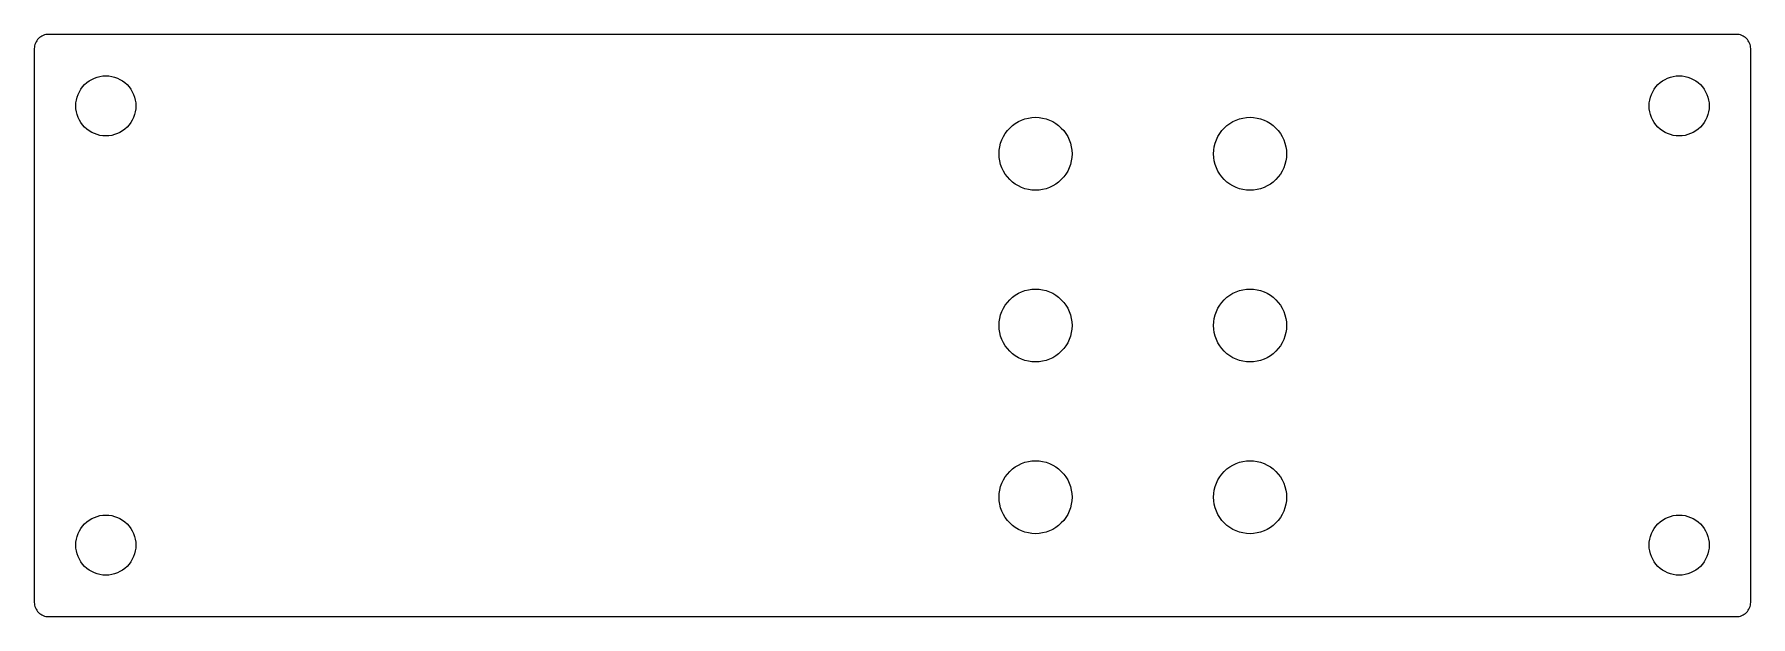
# Model space of a CAD drawing. Header units: metres. Extents: x -60 to 60, y -20 to 20.
import ezdxf

# ---------------------------------------------------------------- set-up
doc = ezdxf.new("R2010")
doc.units = ezdxf.units.M

msp = doc.modelspace()

# ---------------------------------------------------------------- linework, layer by layer
for p, q in [((-59.9952, 19.448), (-60, 19.35)), ((-60, 19.35), (-60, -19.35)), ((-59.9808, 19.5451), (-59.9952, 19.448)), ((-59.9569, 19.6403), (-59.9808, 19.5451)), ((-59.9239, 19.7327), (-59.9569, 19.6403)), ((-59.8819, 19.8214), (-59.9239, 19.7327)), ((-59.8315, 19.9056), (-59.8819, 19.8214)), ((-59.773, 19.9844), (-59.8315, 19.9056)), ((-59.7071, 20.0571), (-59.773, 19.9844)), ((-59.6344, 20.123), (-59.7071, 20.0571)), ((-59.5556, 20.1815), (-59.6344, 20.123)), ((-59.4714, 20.2319), (-59.5556, 20.1815)), ((-59.3827, 20.2739), (-59.4714, 20.2319)), ((-59.2903, 20.3069), (-59.3827, 20.2739)), ((-59.1951, 20.3308), (-59.2903, 20.3069)), ((-59.098, 20.3452), (-59.1951, 20.3308)), ((-59, 20.35), (-59.098, 20.3452)), ((59, 20.35), (-59, 20.35)), ((59.098, 20.3452), (59, 20.35)), ((59.1951, 20.3308), (59.098, 20.3452)), ((59.2903, 20.3069), (59.1951, 20.3308)), ((59.3827, 20.2739), (59.2903, 20.3069)), ((59.4714, 20.2319), (59.3827, 20.2739)), ((59.5556, 20.1815), (59.4714, 20.2319)), ((59.6344, 20.123), (59.5556, 20.1815)), ((59.7071, 20.0571), (59.6344, 20.123)), ((59.773, 19.9844), (59.7071, 20.0571)), ((59.8315, 19.9056), (59.773, 19.9844)), ((59.8819, 19.8214), (59.8315, 19.9056)), ((59.9239, 19.7327), (59.8819, 19.8214)), ((59.9569, 19.6403), (59.9239, 19.7327)), ((59.9808, 19.5451), (59.9569, 19.6403)), ((59.9952, 19.448), (59.9808, 19.5451)), ((60, 19.35), (59.9952, 19.448)), ((60, -19.35), (60, 19.35)), ((-56.6233, 16.6822), (-56.4849, 16.8349)), ((-56.4849, 16.8349), (-56.3322, 16.9733)), ((-56.3322, 16.9733), (-56.1667, 17.0961)), ((-56.1667, 17.0961), (-55.9899, 17.202)), ((-55.9899, 17.202), (-55.8036, 17.2901)), ((-55.8036, 17.2901), (-55.6096, 17.3596)), ((-55.6096, 17.3596), (-55.4097, 17.4096)), ((-55.4097, 17.4096), (-55.2058, 17.4399)), ((-55.2058, 17.4399), (-55, 17.45)), ((-55, 17.45), (-54.7942, 17.4399)), ((-54.7942, 17.4399), (-54.5903, 17.4096)), ((-54.5903, 17.4096), (-54.3904, 17.3596)), ((-54.3904, 17.3596), (-54.1964, 17.2901)), ((-54.1964, 17.2901), (-54.0101, 17.202)), ((-54.0101, 17.202), (-53.8333, 17.0961)), ((-53.8333, 17.0961), (-53.6678, 16.9733)), ((-53.6678, 16.9733), (-53.5151, 16.8349)), ((-53.5151, 16.8349), (-53.3767, 16.6822)), ((53.3767, 16.6822), (53.5151, 16.8349)), ((53.5151, 16.8349), (53.6678, 16.9733)), ((53.6678, 16.9733), (53.8333, 17.0961)), ((53.8333, 17.0961), (54.0101, 17.202)), ((54.0101, 17.202), (54.1964, 17.2901)), ((54.1964, 17.2901), (54.3904, 17.3596)), ((54.3904, 17.3596), (54.5903, 17.4096)), ((54.5903, 17.4096), (54.7942, 17.4399)), ((54.7942, 17.4399), (55, 17.45)), ((55, 17.45), (55.2058, 17.4399)), ((55.2058, 17.4399), (55.4097, 17.4096)), ((55.4097, 17.4096), (55.6096, 17.3596)), ((55.6096, 17.3596), (55.8036, 17.2901)), ((55.8036, 17.2901), (55.9899, 17.202)), ((55.9899, 17.202), (56.1667, 17.0961)), ((56.1667, 17.0961), (56.3322, 16.9733)), ((56.3322, 16.9733), (56.4849, 16.8349)), ((56.4849, 16.8349), (56.6233, 16.6822)), ((-57.0899, 15.5558), (-57.0596, 15.7597)), ((-57.0596, 15.7597), (-57.0096, 15.9596)), ((-57.0096, 15.9596), (-56.9401, 16.1536)), ((-56.9401, 16.1536), (-56.852, 16.3399)), ((-56.852, 16.3399), (-56.7461, 16.5167)), ((-56.7461, 16.5167), (-56.6233, 16.6822)), ((-53.3767, 16.6822), (-53.2539, 16.5167)), ((-53.2539, 16.5167), (-53.148, 16.3399)), ((-53.148, 16.3399), (-53.0598, 16.1536)), ((-53.0598, 16.1536), (-52.9904, 15.9596)), ((-52.9904, 15.9596), (-52.9403, 15.7597)), ((-52.9403, 15.7597), (-52.9101, 15.5558)), ((52.9101, 15.5558), (52.9403, 15.7597)), ((52.9403, 15.7597), (52.9904, 15.9596)), ((52.9904, 15.9596), (53.0598, 16.1536)), ((53.0598, 16.1536), (53.148, 16.3399)), ((53.148, 16.3399), (53.2539, 16.5167)), ((53.2539, 16.5167), (53.3767, 16.6822)), ((56.6233, 16.6822), (56.7461, 16.5167)), ((56.7461, 16.5167), (56.852, 16.3399)), ((56.852, 16.3399), (56.9401, 16.1536)), ((56.9401, 16.1536), (57.0096, 15.9596)), ((57.0096, 15.9596), (57.0596, 15.7597)), ((57.0596, 15.7597), (57.0899, 15.5558)), ((-57.1, 15.35), (-57.0899, 15.5558)), ((-57.0899, 15.1441), (-57.1, 15.35)), ((-57.0596, 14.9403), (-57.0899, 15.1441)), ((-57.0096, 14.7404), (-57.0596, 14.9403)), ((-56.9401, 14.5464), (-57.0096, 14.7404)), ((-56.852, 14.3601), (-56.9401, 14.5464)), ((-53.0598, 14.5464), (-53.148, 14.3601)), ((-52.9904, 14.7404), (-53.0598, 14.5464)), ((-52.9403, 14.9403), (-52.9904, 14.7404)), ((-52.9101, 15.1441), (-52.9403, 14.9403)), ((-52.9101, 15.5558), (-52.9, 15.35)), ((-52.9, 15.35), (-52.9101, 15.1441)), ((9.02415, 14.3559), (9.25977, 14.4402)), ((9.25977, 14.4402), (9.50252, 14.501)), ((9.50252, 14.501), (9.75005, 14.5377)), ((9.75005, 14.5377), (10, 14.55)), ((10, 14.55), (10.2499, 14.5377)), ((10.2499, 14.5377), (10.4975, 14.501)), ((10.4975, 14.501), (10.7402, 14.4402)), ((10.7402, 14.4402), (10.9758, 14.3559)), ((24.0242, 14.3559), (24.2598, 14.4402)), ((24.2598, 14.4402), (24.5025, 14.501)), ((24.5025, 14.501), (24.75, 14.5377)), ((24.75, 14.5377), (25, 14.55)), ((25, 14.55), (25.2499, 14.5377)), ((25.2499, 14.5377), (25.4975, 14.501)), ((25.4975, 14.501), (25.7402, 14.4402)), ((25.7402, 14.4402), (25.9758, 14.3559)), ((52.9, 15.35), (52.9101, 15.5558)), ((52.9101, 15.1441), (52.9, 15.35)), ((52.9403, 14.9403), (52.9101, 15.1441)), ((52.9904, 14.7404), (52.9403, 14.9403)), ((53.0598, 14.5464), (52.9904, 14.7404)), ((53.148, 14.3601), (53.0598, 14.5464)), ((56.9401, 14.5464), (56.852, 14.3601)), ((57.0096, 14.7404), (56.9401, 14.5464)), ((57.0596, 14.9403), (57.0096, 14.7404)), ((57.0899, 15.1441), (57.0596, 14.9403)), ((57.0899, 15.5558), (57.1, 15.35)), ((57.1, 15.35), (57.0899, 15.1441)), ((-56.7461, 14.1833), (-56.852, 14.3601)), ((-56.6233, 14.0178), (-56.7461, 14.1833)), ((-56.4849, 13.8651), (-56.6233, 14.0178)), ((-56.3322, 13.7267), (-56.4849, 13.8651)), ((-56.1667, 13.6039), (-56.3322, 13.7267)), ((-55.9899, 13.498), (-56.1667, 13.6039)), ((-55.8036, 13.4099), (-55.9899, 13.498)), ((-55.6096, 13.3404), (-55.8036, 13.4099)), ((-55.4097, 13.2903), (-55.6096, 13.3404)), ((-55.2058, 13.2601), (-55.4097, 13.2903)), ((-55, 13.25), (-55.2058, 13.2601)), ((-54.7942, 13.2601), (-55, 13.25)), ((-54.5903, 13.2903), (-54.7942, 13.2601)), ((-54.3904, 13.3404), (-54.5903, 13.2903)), ((-54.1964, 13.4099), (-54.3904, 13.3404)), ((-54.0101, 13.498), (-54.1964, 13.4099)), ((-53.8333, 13.6039), (-54.0101, 13.498)), ((-53.6678, 13.7267), (-53.8333, 13.6039)), ((-53.5151, 13.8651), (-53.6678, 13.7267)), ((-53.3767, 14.0178), (-53.5151, 13.8651)), ((-53.2539, 14.1833), (-53.3767, 14.0178)), ((-53.148, 14.3601), (-53.2539, 14.1833)), ((7.6441, 12.9758), (7.7511, 13.2021)), ((7.7511, 13.2021), (7.87975, 13.4167)), ((7.87975, 13.4167), (8.02881, 13.6177)), ((8.02881, 13.6177), (8.19687, 13.8031)), ((8.19687, 13.8031), (8.38229, 13.9712)), ((8.38229, 13.9712), (8.58328, 14.1202)), ((8.58328, 14.1202), (8.79793, 14.2489)), ((8.79793, 14.2489), (9.02415, 14.3559)), ((10.9758, 14.3559), (11.2021, 14.2489)), ((11.2021, 14.2489), (11.4167, 14.1202)), ((11.4167, 14.1202), (11.6177, 13.9712)), ((11.6177, 13.9712), (11.8031, 13.8031)), ((11.8031, 13.8031), (11.9712, 13.6177)), ((11.9712, 13.6177), (12.1202, 13.4167)), ((12.1202, 13.4167), (12.2489, 13.2021)), ((12.2489, 13.2021), (12.3559, 12.9758)), ((22.6441, 12.9758), (22.7511, 13.2021)), ((22.7511, 13.2021), (22.8797, 13.4167)), ((22.8797, 13.4167), (23.0288, 13.6177)), ((23.0288, 13.6177), (23.1969, 13.8031)), ((23.1969, 13.8031), (23.3823, 13.9712)), ((23.3823, 13.9712), (23.5833, 14.1202)), ((23.5833, 14.1202), (23.7979, 14.2489)), ((23.7979, 14.2489), (24.0242, 14.3559)), ((25.9758, 14.3559), (26.2021, 14.2489)), ((26.2021, 14.2489), (26.4167, 14.1202)), ((26.4167, 14.1202), (26.6177, 13.9712)), ((26.6177, 13.9712), (26.8031, 13.8031)), ((26.8031, 13.8031), (26.9712, 13.6177)), ((26.9712, 13.6177), (27.1202, 13.4167)), ((27.1202, 13.4167), (27.2489, 13.2021)), ((27.2489, 13.2021), (27.3559, 12.9758)), ((53.2539, 14.1833), (53.148, 14.3601)), ((53.3767, 14.0178), (53.2539, 14.1833)), ((53.5151, 13.8651), (53.3767, 14.0178)), ((53.6678, 13.7267), (53.5151, 13.8651)), ((53.8333, 13.6039), (53.6678, 13.7267)), ((54.0101, 13.498), (53.8333, 13.6039)), ((54.1964, 13.4099), (54.0101, 13.498)), ((54.3904, 13.3404), (54.1964, 13.4099)), ((54.5903, 13.2903), (54.3904, 13.3404)), ((54.7942, 13.2601), (54.5903, 13.2903)), ((55, 13.25), (54.7942, 13.2601)), ((55.2058, 13.2601), (55, 13.25)), ((55.4097, 13.2903), (55.2058, 13.2601)), ((55.6096, 13.3404), (55.4097, 13.2903)), ((55.8036, 13.4099), (55.6096, 13.3404)), ((55.9899, 13.498), (55.8036, 13.4099)), ((56.1667, 13.6039), (55.9899, 13.498)), ((56.3322, 13.7267), (56.1667, 13.6039)), ((56.4849, 13.8651), (56.3322, 13.7267)), ((56.6233, 14.0178), (56.4849, 13.8651)), ((56.7461, 14.1833), (56.6233, 14.0178)), ((56.852, 14.3601), (56.7461, 14.1833)), ((7.45, 12), (7.46227, 12.2499)), ((7.46227, 11.75), (7.45, 12)), ((7.46227, 12.2499), (7.49899, 12.4975)), ((7.49899, 12.4975), (7.5598, 12.7402)), ((7.5598, 12.7402), (7.6441, 12.9758)), ((12.3559, 12.9758), (12.4402, 12.7402)), ((12.4402, 12.7402), (12.501, 12.4975)), ((12.501, 12.4975), (12.5377, 12.2499)), ((12.5377, 12.2499), (12.55, 12)), ((12.55, 12), (12.5377, 11.75)), ((22.45, 12), (22.4623, 12.2499)), ((22.4623, 11.75), (22.45, 12)), ((22.4623, 12.2499), (22.499, 12.4975)), ((22.499, 12.4975), (22.5598, 12.7402)), ((22.5598, 12.7402), (22.6441, 12.9758)), ((27.3559, 12.9758), (27.4402, 12.7402)), ((27.4402, 12.7402), (27.501, 12.4975)), ((27.501, 12.4975), (27.5377, 12.2499)), ((27.5377, 12.2499), (27.55, 12)), ((27.55, 12), (27.5377, 11.75)), ((7.49899, 11.5025), (7.46227, 11.75)), ((7.5598, 11.2598), (7.49899, 11.5025)), ((7.6441, 11.0242), (7.5598, 11.2598)), ((7.7511, 10.7979), (7.6441, 11.0242)), ((12.3559, 11.0242), (12.2489, 10.7979)), ((12.4402, 11.2598), (12.3559, 11.0242)), ((12.501, 11.5025), (12.4402, 11.2598)), ((12.5377, 11.75), (12.501, 11.5025)), ((22.499, 11.5025), (22.4623, 11.75)), ((22.5598, 11.2598), (22.499, 11.5025)), ((22.6441, 11.0242), (22.5598, 11.2598)), ((22.7511, 10.7979), (22.6441, 11.0242)), ((27.3559, 11.0242), (27.2489, 10.7979)), ((27.4402, 11.2598), (27.3559, 11.0242)), ((27.501, 11.5025), (27.4402, 11.2598)), ((27.5377, 11.75), (27.501, 11.5025)), ((7.87975, 10.5833), (7.7511, 10.7979)), ((8.02881, 10.3823), (7.87975, 10.5833)), ((8.19687, 10.1969), (8.02881, 10.3823)), ((8.38229, 10.0288), (8.19687, 10.1969)), ((8.58328, 9.87975), (8.38229, 10.0288)), ((8.79793, 9.7511), (8.58328, 9.87975)), ((9.02415, 9.6441), (8.79793, 9.7511)), ((9.25977, 9.5598), (9.02415, 9.6441)), ((10.9758, 9.6441), (10.7402, 9.5598)), ((11.2021, 9.7511), (10.9758, 9.6441)), ((11.4167, 9.87975), (11.2021, 9.7511)), ((11.6177, 10.0288), (11.4167, 9.87975)), ((11.8031, 10.1969), (11.6177, 10.0288)), ((11.9712, 10.3823), (11.8031, 10.1969)), ((12.1202, 10.5833), (11.9712, 10.3823)), ((12.2489, 10.7979), (12.1202, 10.5833)), ((22.8797, 10.5833), (22.7511, 10.7979)), ((23.0288, 10.3823), (22.8797, 10.5833)), ((23.1969, 10.1969), (23.0288, 10.3823)), ((23.3823, 10.0288), (23.1969, 10.1969)), ((23.5833, 9.87975), (23.3823, 10.0288)), ((23.7979, 9.7511), (23.5833, 9.87975)), ((24.0242, 9.6441), (23.7979, 9.7511)), ((24.2598, 9.5598), (24.0242, 9.6441)), ((25.9758, 9.6441), (25.7402, 9.5598)), ((26.2021, 9.7511), (25.9758, 9.6441)), ((26.4167, 9.87975), (26.2021, 9.7511)), ((26.6177, 10.0288), (26.4167, 9.87975)), ((26.8031, 10.1969), (26.6177, 10.0288)), ((26.9712, 10.3823), (26.8031, 10.1969)), ((27.1202, 10.5833), (26.9712, 10.3823)), ((27.2489, 10.7979), (27.1202, 10.5833)), ((9.50252, 9.49899), (9.25977, 9.5598)), ((9.75005, 9.46227), (9.50252, 9.49899)), ((10, 9.45), (9.75005, 9.46227)), ((10.2499, 9.46227), (10, 9.45)), ((10.4975, 9.49899), (10.2499, 9.46227)), ((10.7402, 9.5598), (10.4975, 9.49899)), ((24.5025, 9.49899), (24.2598, 9.5598)), ((24.75, 9.46227), (24.5025, 9.49899)), ((25, 9.45), (24.75, 9.46227)), ((25.2499, 9.46227), (25, 9.45)), ((25.4975, 9.49899), (25.2499, 9.46227)), ((25.7402, 9.5598), (25.4975, 9.49899)), ((9.02415, 2.35588), (9.25977, 2.44019)), ((9.25977, 2.44019), (9.50252, 2.50099)), ((9.50252, 2.50099), (9.75005, 2.53772)), ((9.75005, 2.53772), (10, 2.54999)), ((10, 2.54999), (10.2499, 2.53772)), ((10.2499, 2.53772), (10.4975, 2.50099)), ((10.4975, 2.50099), (10.7402, 2.44019)), ((10.7402, 2.44019), (10.9758, 2.35588)), ((24.0242, 2.35588), (24.2598, 2.44019)), ((24.2598, 2.44019), (24.5025, 2.50099)), ((24.5025, 2.50099), (24.75, 2.53772)), ((24.75, 2.53772), (25, 2.54999)), ((25, 2.54999), (25.2499, 2.53772)), ((25.2499, 2.53772), (25.4975, 2.50099)), ((25.4975, 2.50099), (25.7402, 2.44019)), ((25.7402, 2.44019), (25.9758, 2.35588)), ((7.6441, 0.97583), (7.7511, 1.20206)), ((7.7511, 1.20206), (7.87975, 1.4167)), ((7.87975, 1.4167), (8.02881, 1.61769)), ((8.02881, 1.61769), (8.19687, 1.80312)), ((8.19687, 1.80312), (8.38229, 1.97118)), ((8.38229, 1.97118), (8.58328, 2.12024)), ((8.58328, 2.12024), (8.79793, 2.24889)), ((8.79793, 2.24889), (9.02415, 2.35588)), ((10.9758, 2.35588), (11.2021, 2.24889)), ((11.2021, 2.24889), (11.4167, 2.12024)), ((11.4167, 2.12024), (11.6177, 1.97118)), ((11.6177, 1.97118), (11.8031, 1.80312)), ((11.8031, 1.80312), (11.9712, 1.61769)), ((11.9712, 1.61769), (12.1202, 1.4167)), ((12.1202, 1.4167), (12.2489, 1.20206)), ((12.2489, 1.20206), (12.3559, 0.97583)), ((22.6441, 0.97583), (22.7511, 1.20206)), ((22.7511, 1.20206), (22.8797, 1.4167)), ((22.8797, 1.4167), (23.0288, 1.61769)), ((23.0288, 1.61769), (23.1969, 1.80312)), ((23.1969, 1.80312), (23.3823, 1.97118)), ((23.3823, 1.97118), (23.5833, 2.12024)), ((23.5833, 2.12024), (23.7979, 2.24889)), ((23.7979, 2.24889), (24.0242, 2.35588)), ((25.9758, 2.35588), (26.2021, 2.24889)), ((26.2021, 2.24889), (26.4167, 2.12024)), ((26.4167, 2.12024), (26.6177, 1.97118)), ((26.6177, 1.97118), (26.8031, 1.80312)), ((26.8031, 1.80312), (26.9712, 1.61769)), ((26.9712, 1.61769), (27.1202, 1.4167)), ((27.1202, 1.4167), (27.2489, 1.20206)), ((27.2489, 1.20206), (27.3559, 0.97583)), ((7.45, 0), (7.46227, 0.24994)), ((7.46227, -0.24994), (7.45, 0)), ((7.46227, 0.24994), (7.49899, 0.49747)), ((7.49899, 0.49747), (7.5598, 0.74022)), ((7.5598, 0.74022), (7.6441, 0.97583)), ((12.3559, 0.97583), (12.4402, 0.74022)), ((12.4402, 0.74022), (12.501, 0.49747)), ((12.501, 0.49747), (12.5377, 0.24994)), ((12.5377, 0.24994), (12.55, 0)), ((12.55, 0), (12.5377, -0.24994)), ((22.45, 0), (22.4623, 0.24994)), ((22.4623, -0.24994), (22.45, 0)), ((22.4623, 0.24994), (22.499, 0.49747)), ((22.499, 0.49747), (22.5598, 0.74022)), ((22.5598, 0.74022), (22.6441, 0.97583)), ((27.3559, 0.97583), (27.4402, 0.74022)), ((27.4402, 0.74022), (27.501, 0.49747)), ((27.501, 0.49747), (27.5377, 0.24994)), ((27.5377, 0.24994), (27.55, 0)), ((27.55, 0), (27.5377, -0.24994)), ((7.49899, -0.49747), (7.46227, -0.24994)), ((7.5598, -0.74022), (7.49899, -0.49747)), ((7.6441, -0.97583), (7.5598, -0.74022)), ((7.7511, -1.20206), (7.6441, -0.97583)), ((12.3559, -0.97583), (12.2489, -1.20206)), ((12.4402, -0.74022), (12.3559, -0.97583)), ((12.501, -0.49747), (12.4402, -0.74022)), ((12.5377, -0.24994), (12.501, -0.49747)), ((22.499, -0.49747), (22.4623, -0.24994)), ((22.5598, -0.74022), (22.499, -0.49747)), ((22.6441, -0.97583), (22.5598, -0.74022)), ((22.7511, -1.20206), (22.6441, -0.97583)), ((27.3559, -0.97583), (27.2489, -1.20206)), ((27.4402, -0.74022), (27.3559, -0.97583)), ((27.501, -0.49747), (27.4402, -0.74022)), ((27.5377, -0.24994), (27.501, -0.49747)), ((7.87975, -1.4167), (7.7511, -1.20206)), ((8.02881, -1.61769), (7.87975, -1.4167)), ((8.19687, -1.80312), (8.02881, -1.61769)), ((8.38229, -1.97118), (8.19687, -1.80312)), ((8.58328, -2.12024), (8.38229, -1.97118)), ((8.79793, -2.24889), (8.58328, -2.12024)), ((9.02415, -2.35588), (8.79793, -2.24889)), ((9.25977, -2.44019), (9.02415, -2.35588)), ((10.9758, -2.35588), (10.7402, -2.44019)), ((11.2021, -2.24889), (10.9758, -2.35588)), ((11.4167, -2.12024), (11.2021, -2.24889)), ((11.6177, -1.97118), (11.4167, -2.12024)), ((11.8031, -1.80312), (11.6177, -1.97118)), ((11.9712, -1.61769), (11.8031, -1.80312)), ((12.1202, -1.4167), (11.9712, -1.61769)), ((12.2489, -1.20206), (12.1202, -1.4167)), ((22.8797, -1.4167), (22.7511, -1.20206)), ((23.0288, -1.61769), (22.8797, -1.4167)), ((23.1969, -1.80312), (23.0288, -1.61769)), ((23.3823, -1.97118), (23.1969, -1.80312)), ((23.5833, -2.12024), (23.3823, -1.97118)), ((23.7979, -2.24889), (23.5833, -2.12024)), ((24.0242, -2.35588), (23.7979, -2.24889)), ((24.2598, -2.44019), (24.0242, -2.35588)), ((25.9758, -2.35588), (25.7402, -2.44019)), ((26.2021, -2.24889), (25.9758, -2.35588)), ((26.4167, -2.12024), (26.2021, -2.24889)), ((26.6177, -1.97118), (26.4167, -2.12024)), ((26.8031, -1.80312), (26.6177, -1.97118)), ((26.9712, -1.61769), (26.8031, -1.80312)), ((27.1202, -1.4167), (26.9712, -1.61769)), ((27.2489, -1.20206), (27.1202, -1.4167)), ((9.50252, -2.50099), (9.25977, -2.44019)), ((9.75005, -2.53772), (9.50252, -2.50099)), ((10, -2.54999), (9.75005, -2.53772)), ((10.2499, -2.53772), (10, -2.54999)), ((10.4975, -2.50099), (10.2499, -2.53772)), ((10.7402, -2.44019), (10.4975, -2.50099)), ((24.5025, -2.50099), (24.2598, -2.44019)), ((24.75, -2.53772), (24.5025, -2.50099)), ((25, -2.54999), (24.75, -2.53772)), ((25.2499, -2.53772), (25, -2.54999)), ((25.4975, -2.50099), (25.2499, -2.53772)), ((25.7402, -2.44019), (25.4975, -2.50099)), ((9.02415, -9.6441), (9.25977, -9.5598)), ((9.25977, -9.5598), (9.50252, -9.49899)), ((9.50252, -9.49899), (9.75005, -9.46227)), ((9.75005, -9.46227), (10, -9.45)), ((10, -9.45), (10.2499, -9.46227)), ((10.2499, -9.46227), (10.4975, -9.49899)), ((10.4975, -9.49899), (10.7402, -9.5598)), ((10.7402, -9.5598), (10.9758, -9.6441)), ((24.0242, -9.6441), (24.2598, -9.5598)), ((24.2598, -9.5598), (24.5025, -9.49899)), ((24.5025, -9.49899), (24.75, -9.46227)), ((24.75, -9.46227), (25, -9.45)), ((25, -9.45), (25.2499, -9.46227)), ((25.2499, -9.46227), (25.4975, -9.49899)), ((25.4975, -9.49899), (25.7402, -9.5598)), ((25.7402, -9.5598), (25.9758, -9.6441)), ((7.6441, -11.0242), (7.7511, -10.7979)), ((7.7511, -10.7979), (7.87975, -10.5833)), ((7.87975, -10.5833), (8.02881, -10.3823)), ((8.02881, -10.3823), (8.19687, -10.1969)), ((8.19687, -10.1969), (8.38229, -10.0288)), ((8.38229, -10.0288), (8.58328, -9.87975)), ((8.58328, -9.87975), (8.79793, -9.7511)), ((8.79793, -9.7511), (9.02415, -9.6441)), ((10.9758, -9.6441), (11.2021, -9.7511)), ((11.2021, -9.7511), (11.4167, -9.87975)), ((11.4167, -9.87975), (11.6177, -10.0288)), ((11.6177, -10.0288), (11.8031, -10.1969)), ((11.8031, -10.1969), (11.9712, -10.3823)), ((11.9712, -10.3823), (12.1202, -10.5833)), ((12.1202, -10.5833), (12.2489, -10.7979)), ((12.2489, -10.7979), (12.3559, -11.0242)), ((22.6441, -11.0242), (22.7511, -10.7979)), ((22.7511, -10.7979), (22.8797, -10.5833)), ((22.8797, -10.5833), (23.0288, -10.3823)), ((23.0288, -10.3823), (23.1969, -10.1969)), ((23.1969, -10.1969), (23.3823, -10.0288)), ((23.3823, -10.0288), (23.5833, -9.87975)), ((23.5833, -9.87975), (23.7979, -9.7511)), ((23.7979, -9.7511), (24.0242, -9.6441)), ((25.9758, -9.6441), (26.2021, -9.7511)), ((26.2021, -9.7511), (26.4167, -9.87975)), ((26.4167, -9.87975), (26.6177, -10.0288)), ((26.6177, -10.0288), (26.8031, -10.1969)), ((26.8031, -10.1969), (26.9712, -10.3823)), ((26.9712, -10.3823), (27.1202, -10.5833)), ((27.1202, -10.5833), (27.2489, -10.7979)), ((27.2489, -10.7979), (27.3559, -11.0242)), ((7.45, -12), (7.46227, -11.75)), ((7.46227, -12.2499), (7.45, -12)), ((7.46227, -11.75), (7.49899, -11.5025)), ((7.49899, -11.5025), (7.5598, -11.2598)), ((7.5598, -11.2598), (7.6441, -11.0242)), ((12.3559, -11.0242), (12.4402, -11.2598)), ((12.4402, -11.2598), (12.501, -11.5025)), ((12.501, -11.5025), (12.5377, -11.75)), ((12.5377, -11.75), (12.55, -12)), ((12.55, -12), (12.5377, -12.2499)), ((22.45, -12), (22.4623, -11.75)), ((22.4623, -12.2499), (22.45, -12)), ((22.4623, -11.75), (22.499, -11.5025)), ((22.499, -11.5025), (22.5598, -11.2598)), ((22.5598, -11.2598), (22.6441, -11.0242)), ((27.3559, -11.0242), (27.4402, -11.2598)), ((27.4402, -11.2598), (27.501, -11.5025)), ((27.501, -11.5025), (27.5377, -11.75)), ((27.5377, -11.75), (27.55, -12)), ((27.55, -12), (27.5377, -12.2499)), ((7.49899, -12.4975), (7.46227, -12.2499)), ((7.5598, -12.7402), (7.49899, -12.4975)), ((7.6441, -12.9758), (7.5598, -12.7402)), ((7.7511, -13.2021), (7.6441, -12.9758)), ((12.3559, -12.9758), (12.2489, -13.2021)), ((12.4402, -12.7402), (12.3559, -12.9758)), ((12.501, -12.4975), (12.4402, -12.7402)), ((12.5377, -12.2499), (12.501, -12.4975)), ((22.499, -12.4975), (22.4623, -12.2499)), ((22.5598, -12.7402), (22.499, -12.4975)), ((22.6441, -12.9758), (22.5598, -12.7402)), ((22.7511, -13.2021), (22.6441, -12.9758)), ((27.3559, -12.9758), (27.2489, -13.2021)), ((27.4402, -12.7402), (27.3559, -12.9758)), ((27.501, -12.4975), (27.4402, -12.7402)), ((27.5377, -12.2499), (27.501, -12.4975)), ((-56.9401, -14.5464), (-56.852, -14.3601)), ((-56.852, -14.3601), (-56.7461, -14.1833)), ((-56.7461, -14.1833), (-56.6233, -14.0178)), ((-56.6233, -14.0178), (-56.4849, -13.8651)), ((-56.4849, -13.8651), (-56.3322, -13.7267)), ((-56.3322, -13.7267), (-56.1667, -13.6039)), ((-56.1667, -13.6039), (-55.9899, -13.498)), ((-55.9899, -13.498), (-55.8036, -13.4099)), ((-55.8036, -13.4099), (-55.6096, -13.3404)), ((-55.6096, -13.3404), (-55.4097, -13.2903)), ((-55.4097, -13.2903), (-55.2058, -13.2601)), ((-55.2058, -13.2601), (-55, -13.25)), ((-55, -13.25), (-54.7942, -13.2601)), ((-54.7942, -13.2601), (-54.5903, -13.2903)), ((-54.5903, -13.2903), (-54.3904, -13.3404)), ((-54.3904, -13.3404), (-54.1964, -13.4099)), ((-54.1964, -13.4099), (-54.0101, -13.498)), ((-54.0101, -13.498), (-53.8333, -13.6039)), ((-53.8333, -13.6039), (-53.6678, -13.7267)), ((-53.6678, -13.7267), (-53.5151, -13.8651)), ((-53.5151, -13.8651), (-53.3767, -14.0178)), ((-53.3767, -14.0178), (-53.2539, -14.1833)), ((-53.2539, -14.1833), (-53.148, -14.3601)), ((-53.148, -14.3601), (-53.0598, -14.5464)), ((7.87975, -13.4167), (7.7511, -13.2021)), ((8.02881, -13.6177), (7.87975, -13.4167)), ((8.19687, -13.8031), (8.02881, -13.6177)), ((8.38229, -13.9712), (8.19687, -13.8031)), ((8.58328, -14.1202), (8.38229, -13.9712)), ((8.79793, -14.2489), (8.58328, -14.1202)), ((9.02415, -14.3559), (8.79793, -14.2489)), ((9.25977, -14.4402), (9.02415, -14.3559)), ((10.9758, -14.3559), (10.7402, -14.4402)), ((11.2021, -14.2489), (10.9758, -14.3559)), ((11.4167, -14.1202), (11.2021, -14.2489)), ((11.6177, -13.9712), (11.4167, -14.1202)), ((11.8031, -13.8031), (11.6177, -13.9712)), ((11.9712, -13.6177), (11.8031, -13.8031)), ((12.1202, -13.4167), (11.9712, -13.6177)), ((12.2489, -13.2021), (12.1202, -13.4167)), ((22.8797, -13.4167), (22.7511, -13.2021)), ((23.0288, -13.6177), (22.8797, -13.4167)), ((23.1969, -13.8031), (23.0288, -13.6177)), ((23.3823, -13.9712), (23.1969, -13.8031)), ((23.5833, -14.1202), (23.3823, -13.9712)), ((23.7979, -14.2489), (23.5833, -14.1202)), ((24.0242, -14.3559), (23.7979, -14.2489)), ((24.2598, -14.4402), (24.0242, -14.3559)), ((25.9758, -14.3559), (25.7402, -14.4402)), ((26.2021, -14.2489), (25.9758, -14.3559)), ((26.4167, -14.1202), (26.2021, -14.2489)), ((26.6177, -13.9712), (26.4167, -14.1202)), ((26.8031, -13.8031), (26.6177, -13.9712)), ((26.9712, -13.6177), (26.8031, -13.8031)), ((27.1202, -13.4167), (26.9712, -13.6177)), ((27.2489, -13.2021), (27.1202, -13.4167)), ((53.0598, -14.5464), (53.148, -14.3601)), ((53.148, -14.3601), (53.2539, -14.1833)), ((53.2539, -14.1833), (53.3767, -14.0178)), ((53.3767, -14.0178), (53.5151, -13.8651)), ((53.5151, -13.8651), (53.6678, -13.7267)), ((53.6678, -13.7267), (53.8333, -13.6039)), ((53.8333, -13.6039), (54.0101, -13.498)), ((54.0101, -13.498), (54.1964, -13.4099)), ((54.1964, -13.4099), (54.3904, -13.3404)), ((54.3904, -13.3404), (54.5903, -13.2903)), ((54.5903, -13.2903), (54.7942, -13.2601)), ((54.7942, -13.2601), (55, -13.25)), ((55, -13.25), (55.2058, -13.2601)), ((55.2058, -13.2601), (55.4097, -13.2903)), ((55.4097, -13.2903), (55.6096, -13.3404)), ((55.6096, -13.3404), (55.8036, -13.4099)), ((55.8036, -13.4099), (55.9899, -13.498)), ((55.9899, -13.498), (56.1667, -13.6039)), ((56.1667, -13.6039), (56.3322, -13.7267)), ((56.3322, -13.7267), (56.4849, -13.8651)), ((56.4849, -13.8651), (56.6233, -14.0178)), ((56.6233, -14.0178), (56.7461, -14.1833)), ((56.7461, -14.1833), (56.852, -14.3601)), ((56.852, -14.3601), (56.9401, -14.5464)), ((-57.1, -15.35), (-57.0899, -15.1441)), ((-57.0899, -15.5558), (-57.1, -15.35)), ((-57.0899, -15.1441), (-57.0596, -14.9403)), ((-57.0596, -15.7597), (-57.0899, -15.5558)), ((-57.0596, -14.9403), (-57.0096, -14.7404)), ((-57.0096, -14.7404), (-56.9401, -14.5464)), ((-53.0598, -14.5464), (-52.9904, -14.7404)), ((-52.9904, -14.7404), (-52.9403, -14.9403)), ((-52.9403, -14.9403), (-52.9101, -15.1441)), ((-52.9101, -15.5558), (-52.9403, -15.7597)), ((-52.9101, -15.1441), (-52.9, -15.35)), ((-52.9, -15.35), (-52.9101, -15.5558)), ((9.50252, -14.501), (9.25977, -14.4402)), ((9.75005, -14.5377), (9.50252, -14.501)), ((10, -14.55), (9.75005, -14.5377)), ((10.2499, -14.5377), (10, -14.55)), ((10.4975, -14.501), (10.2499, -14.5377)), ((10.7402, -14.4402), (10.4975, -14.501)), ((24.5025, -14.501), (24.2598, -14.4402)), ((24.75, -14.5377), (24.5025, -14.501)), ((25, -14.55), (24.75, -14.5377)), ((25.2499, -14.5377), (25, -14.55)), ((25.4975, -14.501), (25.2499, -14.5377)), ((25.7402, -14.4402), (25.4975, -14.501)), ((52.9, -15.35), (52.9101, -15.1441)), ((52.9101, -15.5558), (52.9, -15.35)), ((52.9101, -15.1441), (52.9403, -14.9403)), ((52.9403, -15.7597), (52.9101, -15.5558)), ((52.9403, -14.9403), (52.9904, -14.7404)), ((52.9904, -14.7404), (53.0598, -14.5464)), ((56.9401, -14.5464), (57.0096, -14.7404)), ((57.0096, -14.7404), (57.0596, -14.9403)), ((57.0596, -14.9403), (57.0899, -15.1441)), ((57.0899, -15.5558), (57.0596, -15.7597)), ((57.0899, -15.1441), (57.1, -15.35)), ((57.1, -15.35), (57.0899, -15.5558)), ((-57.0096, -15.9596), (-57.0596, -15.7597)), ((-56.9401, -16.1536), (-57.0096, -15.9596)), ((-56.852, -16.3399), (-56.9401, -16.1536)), ((-56.7461, -16.5167), (-56.852, -16.3399)), ((-56.6233, -16.6822), (-56.7461, -16.5167)), ((-56.4849, -16.8349), (-56.6233, -16.6822)), ((-53.3767, -16.6822), (-53.5151, -16.8349)), ((-53.2539, -16.5167), (-53.3767, -16.6822)), ((-53.148, -16.3399), (-53.2539, -16.5167)), ((-53.0598, -16.1536), (-53.148, -16.3399)), ((-52.9904, -15.9596), (-53.0598, -16.1536)), ((-52.9403, -15.7597), (-52.9904, -15.9596)), ((52.9904, -15.9596), (52.9403, -15.7597)), ((53.0598, -16.1536), (52.9904, -15.9596)), ((53.148, -16.3399), (53.0598, -16.1536)), ((53.2539, -16.5167), (53.148, -16.3399)), ((53.3767, -16.6822), (53.2539, -16.5167)), ((53.5151, -16.8349), (53.3767, -16.6822)), ((56.6233, -16.6822), (56.4849, -16.8349)), ((56.7461, -16.5167), (56.6233, -16.6822)), ((56.852, -16.3399), (56.7461, -16.5167)), ((56.9401, -16.1536), (56.852, -16.3399)), ((57.0096, -15.9596), (56.9401, -16.1536)), ((57.0596, -15.7597), (57.0096, -15.9596)), ((-56.3322, -16.9733), (-56.4849, -16.8349)), ((-56.1667, -17.0961), (-56.3322, -16.9733)), ((-55.9899, -17.202), (-56.1667, -17.0961)), ((-55.8036, -17.2901), (-55.9899, -17.202)), ((-55.6096, -17.3596), (-55.8036, -17.2901)), ((-55.4097, -17.4096), (-55.6096, -17.3596)), ((-55.2058, -17.4399), (-55.4097, -17.4096)), ((-55, -17.45), (-55.2058, -17.4399)), ((-54.7942, -17.4399), (-55, -17.45)), ((-54.5903, -17.4096), (-54.7942, -17.4399)), ((-54.3904, -17.3596), (-54.5903, -17.4096)), ((-54.1964, -17.2901), (-54.3904, -17.3596)), ((-54.0101, -17.202), (-54.1964, -17.2901)), ((-53.8333, -17.0961), (-54.0101, -17.202)), ((-53.6678, -16.9733), (-53.8333, -17.0961)), ((-53.5151, -16.8349), (-53.6678, -16.9733)), ((53.6678, -16.9733), (53.5151, -16.8349)), ((53.8333, -17.0961), (53.6678, -16.9733)), ((54.0101, -17.202), (53.8333, -17.0961)), ((54.1964, -17.2901), (54.0101, -17.202)), ((54.3904, -17.3596), (54.1964, -17.2901)), ((54.5903, -17.4096), (54.3904, -17.3596)), ((54.7942, -17.4399), (54.5903, -17.4096)), ((55, -17.45), (54.7942, -17.4399)), ((55.2058, -17.4399), (55, -17.45)), ((55.4097, -17.4096), (55.2058, -17.4399)), ((55.6096, -17.3596), (55.4097, -17.4096)), ((55.8036, -17.2901), (55.6096, -17.3596)), ((55.9899, -17.202), (55.8036, -17.2901)), ((56.1667, -17.0961), (55.9899, -17.202)), ((56.3322, -16.9733), (56.1667, -17.0961)), ((56.4849, -16.8349), (56.3322, -16.9733)), ((-60, -19.35), (-59.9952, -19.448)), ((-59.9952, -19.448), (-59.9808, -19.5451)), ((-59.9808, -19.5451), (-59.9569, -19.6403)), ((-59.9569, -19.6403), (-59.9239, -19.7327)), ((-59.9239, -19.7327), (-59.8819, -19.8214)), ((-59.8819, -19.8214), (-59.8315, -19.9056)), ((-59.8315, -19.9056), (-59.773, -19.9844)), ((-59.773, -19.9844), (-59.7071, -20.0571)), ((-59.7071, -20.0571), (-59.6344, -20.123)), ((-59.6344, -20.123), (-59.5556, -20.1815)), ((-59.5556, -20.1815), (-59.4714, -20.2319)), ((-59.4714, -20.2319), (-59.3827, -20.2739)), ((-59.3827, -20.2739), (-59.2903, -20.3069)), ((-59.2903, -20.3069), (-59.1951, -20.3308)), ((-59.1951, -20.3308), (-59.098, -20.3452)), ((-59.098, -20.3452), (-59, -20.35)), ((-59, -20.35), (59, -20.35)), ((59, -20.35), (59.098, -20.3452)), ((59.098, -20.3452), (59.1951, -20.3308)), ((59.1951, -20.3308), (59.2903, -20.3069)), ((59.2903, -20.3069), (59.3827, -20.2739)), ((59.3827, -20.2739), (59.4714, -20.2319)), ((59.4714, -20.2319), (59.5556, -20.1815)), ((59.5556, -20.1815), (59.6344, -20.123)), ((59.6344, -20.123), (59.7071, -20.0571)), ((59.7071, -20.0571), (59.773, -19.9844)), ((59.773, -19.9844), (59.8315, -19.9056)), ((59.8315, -19.9056), (59.8819, -19.8214)), ((59.8819, -19.8214), (59.9239, -19.7327)), ((59.9239, -19.7327), (59.9569, -19.6403)), ((59.9569, -19.6403), (59.9808, -19.5451)), ((59.9808, -19.5451), (59.9952, -19.448)), ((59.9952, -19.448), (60, -19.35))]:
    msp.add_line(p, q)

doc.saveas('drawing.dxf')
